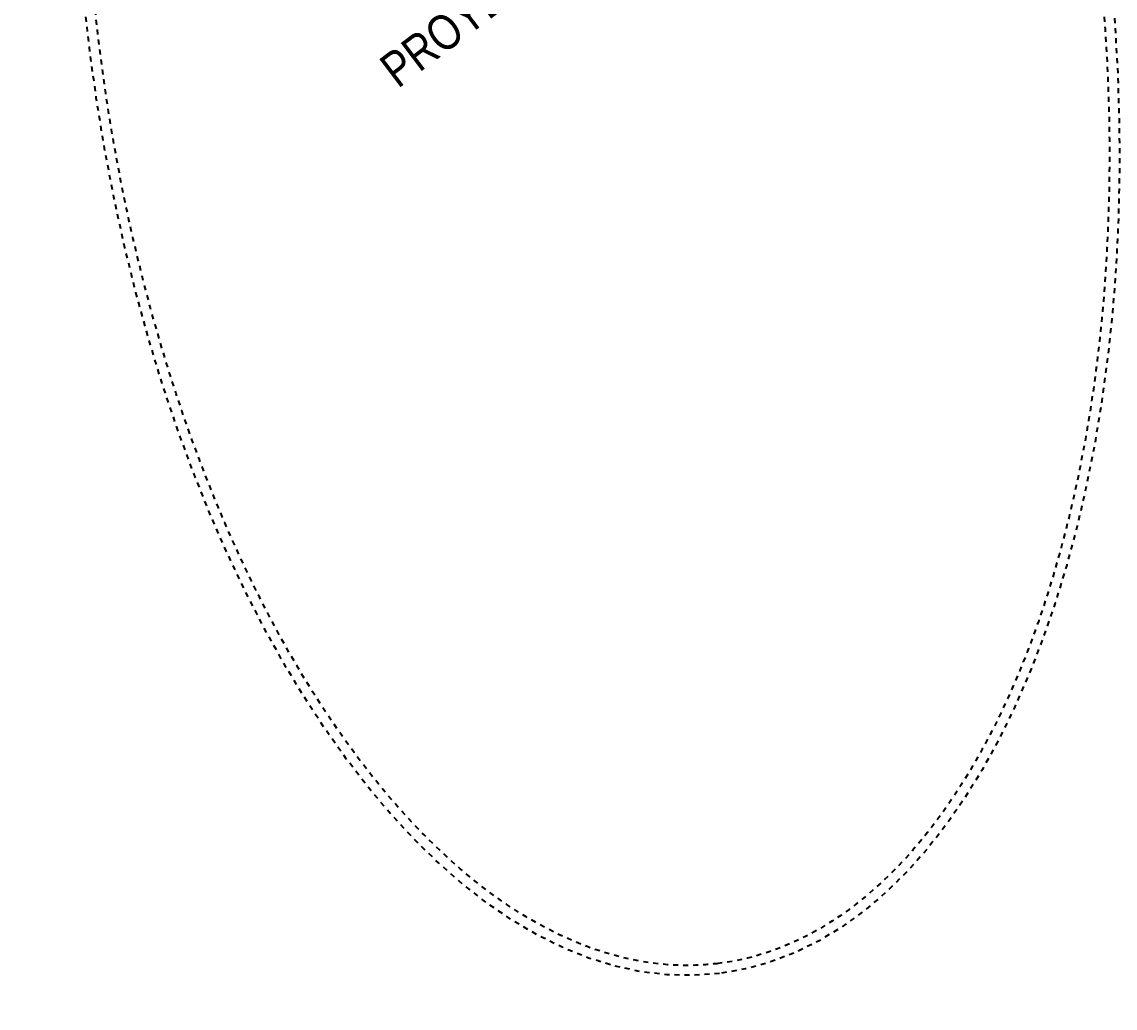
# Model space of a CAD drawing. Header units: millimetres. Extents: x 837111 to 838100, y 1172930 to 1173673.
# Drawn here: x 837802.41 to 837824.26, y 1173258.3 to 1173278.01 of the extents above; entities that cross this region are included whole.
import ezdxf

# ---------------------------------------------------------------- set-up
doc = ezdxf.new("R2010")
doc.units = ezdxf.units.MM
doc.linetypes.add('OLD-ANT-PLANTAS PROPUESTAS$0$HIDDEN', pattern=[0.375, 0.25, -0.125])
doc.layers.add('OLD-ANT-PLANTAS PROPUESTAS$0$A-ANOTAC-TEXTO', color=1, linetype='Continuous')
doc.layers.add('OLD-ANT-PLANTAS PROPUESTAS$0$A-Linea-3', color=3, linetype='Continuous')
doc.styles.add('OLD-ANT-PLANTAS PROPUESTAS$0$ARIALNARROW', font='ARIALN.TTF', dxfattribs={"height": 0.13})

# ---------------------------------------------------------------- blocks, each defined once
blk = doc.blocks.new('OLD-ANT-PLANTAS PROPUESTAS$0$2DA ETAPA')
at = {"layer": 'OLD-ANT-PLANTAS PROPUESTAS$0$A-ANOTAC-TEXTO', "linetype": 'OLD-ANT-PLANTAS PROPUESTAS$0$HIDDEN', "ltscale": 0.01}
blk.add_ellipse((-1.853, 9.831, 0.001), major_axis=(-4.974, -19.28), ratio=0.513618, dxfattribs=at)
blk.add_open_spline([(-6.777, -9.255, 0.001), (-6.007, -9.454, 0.001), (-5.189, -9.471, 0.001), (-3.292, -9.093, 0.001), (-2.197, -8.598, 0.001), (-0.021, -7.066, 0.001), (1.06, -6.03, 0.001), (3.103, -3.51, 0.001), (4.066, -2.026, 0.001), (5.783, 1.256, 0.001), (6.537, 3.054, 0.001), (7.769, 6.8, 0.001), (8.246, 8.748, 0.001), (8.881, 12.619, 0.001), (9.038, 14.541, 0.001), (9.018, 18.186, 0.001), (8.842, 19.907, 0.001), (8.173, 22.993, 0.001), (7.681, 24.357, 0.001), (6.433, 26.601, 0.001), (5.679, 27.482, 0.001), (3.984, 28.691, 0.001), (3.044, 29.023, 0.001), (1.048, 29.123, 0.001), (-0.011, 28.891, 0.001), (-2.167, 27.871, 0.001), (-3.262, 27.082, 0.001), (-5.383, 25.01, 0.001), (-6.409, 23.728, 0.001), (-8.293, 20.786, 0.001), (-9.152, 19.126, 0.001), (-10.625, 15.578, 0.001), (-11.239, 13.689, 0.001), (-12.167, 9.853, 0.001), (-12.481, 7.905, 0.001), (-12.781, 4.125, 0.001), (-12.767, 2.293, 0.001), (-12.414, -1.09, 0.001), (-12.075, -2.64, 0.001), (-11.106, -5.32, 0.001), (-10.476, -6.448, 0.001), (-8.992, -8.183, 0.001), (-8.14, -8.791, 0.001), (-7.07, -9.173, 0.001), (-6.924, -9.217, 0.001), (-6.777, -9.255, 0.001)], degree=3, knots=[0, 0, 0, 0, 0.242664, 0.242664, 0.543077, 0.543077, 0.84349, 0.84349, 1.143904, 1.143904, 1.444317, 1.444317, 1.74473, 1.74473, 2.045143, 2.045143, 2.345556, 2.345556, 2.645969, 2.645969, 2.946382, 2.946382, 3.246796, 3.246796, 3.545795, 3.545795, 3.844794, 3.844794, 4.143793, 4.143793, 4.442792, 4.442792, 4.741791, 4.741791, 5.04079, 5.04079, 5.339789, 5.339789, 5.638788, 5.638788, 5.937787, 5.937787, 6.236786, 6.236786, 6.283185, 6.283185, 6.283185, 6.283185], dxfattribs=at)
at = {"layer": 'OLD-ANT-PLANTAS PROPUESTAS$0$A-ANOTAC-TEXTO', "color": 250, "linetype": 'OLD-ANT-PLANTAS PROPUESTAS$0$HIDDEN', "insert": (-0.131, 11.432, 0.001), "char_height": 0.7, "width": 14.10705, "attachment_point": 5, "rotation": 15.5882, "style": 'OLD-ANT-PLANTAS PROPUESTAS$0$ARIALNARROW'}
blk.add_mtext('PROYECCIÓN INICIAL 2DA ETAPA', dxfattribs=at)

msp = doc.modelspace()

# ---------------------------------------------------------------- block references
at = {"layer": 'OLD-ANT-PLANTAS PROPUESTAS$0$A-Linea-3', "rotation": 21.51347069009891}
msp.add_blockref('OLD-ANT-PLANTAS PROPUESTAS$0$2DA ETAPA', (837819.239, 1173270.288, -0.001), dxfattribs=at)

doc.saveas('drawing.dxf')
